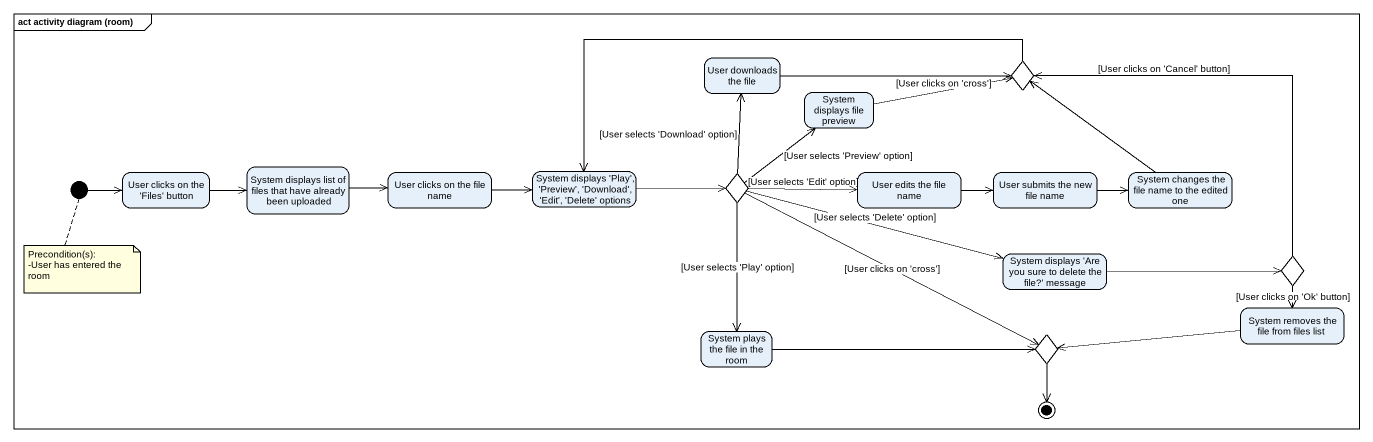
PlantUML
@startuml
mainframe act activity diagram (room)
hide empty description
state "User downloads the file" as User_downloads_the_file
state choice1 <<choice>>
state "System displays file preview" as System_displays_file_preview
state initial1 <<start>>
state "User clicks on the 'Files' button" as User_clicks_on_the_Files
state "System displays list of files that have already been uploaded" as System_displays_list_of
state "User clicks on the file name" as User_clicks_on_the_file_name
state "System displays 'Play', 'Preview', 'Download', 'Edit', 'Delete' options" as System_displays_Play
state choice2 <<choice>>
state "User edits the file name" as User_edits_the_file_name
state "User submits the new file name" as User_submits_the_new_file
state "System changes the file name to the edited one" as System_changes_the_file
state "System displays 'Are you sure to delete the file?' message" as System_displays_Are_you
state choice3 <<choice>>
state "System removes the file from files list" as System_removes_the_file
state "System plays the file in the room" as System_plays_the_file_in
state choice4 <<choice>>
User_downloads_the_file -right-> choice1
choice1 -left-> System_displays_Play
System_displays_file_preview -right-> choice1 : [User clicks on 'cross']
initial1 -right-> User_clicks_on_the_Files
User_clicks_on_the_Files -right-> System_displays_list_of
System_displays_list_of -right-> User_clicks_on_the_file_name
User_clicks_on_the_file_name -right-> System_displays_Play
System_displays_Play -right-> choice2
choice2 -up-> User_downloads_the_file : [User selects 'Download' option]
choice2 -up-> System_displays_file_preview : [User selects 'Preview' option]
choice2 -right-> User_edits_the_file_name : [User selects 'Edit' option]
choice2 -right-> System_displays_Are_you : [User selects 'Delete' option]
choice2 --> System_plays_the_file_in : [User selects 'Play' option]
choice2 -right-> choice4 : [User clicks on 'cross']
User_edits_the_file_name -right-> User_submits_the_new_file
User_submits_the_new_file -right-> System_changes_the_file
System_changes_the_file -up-> choice1
System_displays_Are_you -right-> choice3
choice3 -up-> choice1 : [User clicks on 'Cancel' button]
choice3 --> System_removes_the_file : [User clicks on 'Ok' button]
System_removes_the_file -left-> choice4
System_plays_the_file_in -right-> choice4
choice4 --> [*]
note bottom of initial1
  Precondition(s):
  -User has entered the room
end note
@enduml
